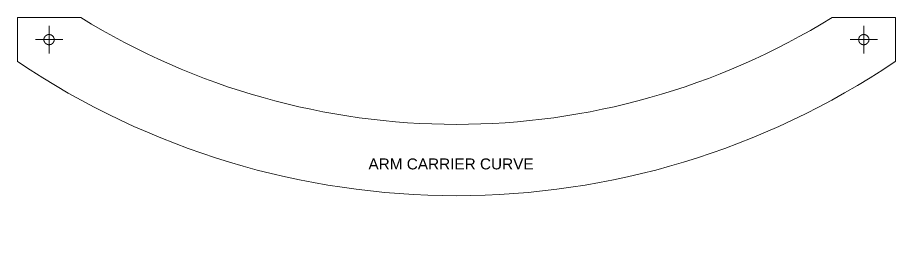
# Model space of a CAD drawing. Header units: millimetres. Extents: x 25 to 576, y 6 to 776.
# Drawn here: x 139.1 to 395.1, y 292.3 to 357.3 of the extents above; entities that cross this region are included whole.
import ezdxf

# ---------------------------------------------------------------- set-up
doc = ezdxf.new("R2010")
doc.units = ezdxf.units.MM
doc.header["$MEASUREMENT"] = 0
doc.layers.get('0').update_dxf_attribs({"linetype": 'CONTINUOUS'})
doc.styles.add('Arial0', font='arial.ttf', dxfattribs={"height": 3.96})

msp = doc.modelspace()

# ---------------------------------------------------------------- linework, layer by layer
at = {"color": 0, "linetype": 'Continuous', "lineweight": 9, "true_color": 0x000007}
for p, q in [((157.56, 357.33), (139.13, 357.33)), ((139.13, 357.33), (139.13, 344.46)), ((395.1, 357.33), (376.65, 357.33)), ((395.1, 344.46), (395.1, 357.33))]:
    msp.add_line(p, q, dxfattribs=at)
at = {"color": 0, "linetype": 'Continuous', "lineweight": 20, "true_color": 0x000007}
for points in [[(148.33, 353.37), (148.33, 354.88)], [(148.33, 350.88), (148.33, 353.37)], [(385.86, 353.37), (385.86, 354.88)], [(385.86, 350.88), (385.86, 353.37)], [(145.83, 350.88), (144.33, 350.88)], [(148.33, 350.88), (145.83, 350.88)], [(148.33, 350.88), (148.33, 348.38)], [(148.33, 350.88), (150.83, 350.88)], [(150.83, 350.88), (152.33, 350.88)], [(383.36, 350.88), (381.87, 350.88)], [(385.86, 350.88), (383.36, 350.88)], [(385.86, 350.88), (385.86, 348.38)], [(385.86, 350.88), (388.36, 350.88)], [(388.36, 350.88), (389.86, 350.88)], [(148.33, 348.38), (148.33, 346.87)], [(385.86, 348.38), (385.86, 346.87)]]:
    msp.add_lwpolyline(points, dxfattribs=at)
at = {"color": 0, "linetype": 'Continuous', "lineweight": 9, "true_color": 0x000007}
for points in [[(148.07, 352.37), (148.07, 352.37), (147.97, 352.37), (147.97, 352.33), (147.9, 352.33), (147.9, 352.3), (147.83, 352.3), (147.83, 352.3), (147.8, 352.3), (147.77, 352.27), (147.73, 352.27), (147.73, 352.27), (147.67, 352.27), (147.67, 352.23), (147.64, 352.23), (147.6, 352.2), (147.6, 352.2), (147.6, 352.2), (147.57, 352.2), (147.54, 352.17), (147.54, 352.17), (147.54, 352.13), (147.5, 352.13), (147.47, 352.13), (147.44, 352.1), (147.44, 352.1), (147.44, 352.07), (147.4, 352.07), (147.37, 352.07), (147.34, 352.03), (147.3, 352.03), (147.3, 352), (147.3, 352), (147.3, 351.97), (147.27, 351.97), (147.27, 351.97), (147.27, 351.94), (147.24, 351.9), (147.2, 351.9), (147.2, 351.9), (147.2, 351.9), (147.2, 351.87), (147.14, 351.84), (147.14, 351.8), (147.14, 351.77), (147.11, 351.77), (147.11, 351.77), (147.07, 351.74), (147.07, 351.67), (147.04, 351.67), (147.04, 351.67), (147.01, 351.64), (147.01, 351.6), (147.01, 351.6), (147.01, 351.6), (146.97, 351.57), (146.97, 351.54), (146.97, 351.54), (146.97, 351.51), (146.94, 351.47), (146.94, 351.44), (146.91, 351.44), (146.91, 351.37), (146.91, 351.37), (146.91, 351.31), (146.87, 351.31), (146.87, 351.24), (146.84, 351.24), (146.84, 351.14), (146.84, 351.14)], [(149.82, 351.14), (149.79, 351.14), (149.79, 351.24), (149.79, 351.24), (149.79, 351.31), (149.75, 351.31), (149.75, 351.37), (149.72, 351.37), (149.72, 351.44), (149.72, 351.44), (149.72, 351.47), (149.69, 351.51), (149.69, 351.54), (149.65, 351.54), (149.65, 351.57), (149.65, 351.6), (149.65, 351.6), (149.62, 351.6), (149.62, 351.64), (149.62, 351.67), (149.62, 351.67), (149.59, 351.67), (149.59, 351.74), (149.55, 351.77), (149.55, 351.77), (149.52, 351.77), (149.49, 351.8), (149.49, 351.84), (149.45, 351.87), (149.45, 351.9), (149.42, 351.9), (149.42, 351.9), (149.42, 351.9), (149.39, 351.94), (149.39, 351.97), (149.39, 351.97), (149.36, 351.97), (149.36, 352), (149.32, 352), (149.32, 352.03), (149.32, 352.03), (149.26, 352.07), (149.26, 352.07), (149.22, 352.07), (149.22, 352.1), (149.19, 352.1), (149.19, 352.13), (149.16, 352.13), (149.12, 352.13), (149.12, 352.17), (149.09, 352.17), (149.09, 352.2), (149.06, 352.2), (149.06, 352.2), (149.02, 352.2), (149.02, 352.23), (148.99, 352.23), (148.96, 352.27), (148.93, 352.27), (148.89, 352.27), (148.89, 352.27), (148.86, 352.3), (148.83, 352.3), (148.83, 352.3), (148.76, 352.3), (148.73, 352.33), (148.69, 352.33), (148.66, 352.37), (148.59, 352.37), (148.56, 352.37), (148.46, 352.37)], [(148.56, 349.39), (148.59, 349.42), (148.66, 349.42), (148.69, 349.42), (148.73, 349.42), (148.76, 349.45), (148.83, 349.45), (148.83, 349.49), (148.86, 349.49), (148.89, 349.49), (148.89, 349.49), (148.93, 349.52), (148.96, 349.52), (148.99, 349.55), (149.02, 349.55), (149.02, 349.55), (149.06, 349.55), (149.06, 349.59), (149.09, 349.59), (149.09, 349.62), (149.12, 349.62), (149.12, 349.62), (149.16, 349.62), (149.19, 349.65), (149.22, 349.65), (149.22, 349.69), (149.26, 349.72), (149.26, 349.72), (149.32, 349.75), (149.32, 349.75), (149.32, 349.79), (149.36, 349.79), (149.36, 349.79), (149.39, 349.82), (149.39, 349.82), (149.39, 349.85), (149.42, 349.85), (149.42, 349.85), (149.42, 349.88), (149.45, 349.88), (149.45, 349.92), (149.49, 349.95), (149.49, 349.95), (149.52, 349.98), (149.55, 349.98), (149.55, 350.02), (149.55, 350.02), (149.59, 350.05), (149.59, 350.08), (149.62, 350.08), (149.62, 350.12), (149.62, 350.15), (149.62, 350.15), (149.65, 350.15), (149.65, 350.18), (149.65, 350.18), (149.65, 350.22), (149.69, 350.25), (149.69, 350.28), (149.72, 350.31), (149.72, 350.31), (149.72, 350.35), (149.72, 350.38), (149.75, 350.38), (149.75, 350.45), (149.79, 350.48), (149.79, 350.51), (149.79, 350.55), (149.79, 350.61), (149.82, 350.65), (149.82, 350.74)], [(149.82, 350.88), (149.85, 350.88), (149.82, 350.91), (149.82, 351.01)], [(385.61, 352.37), (385.61, 352.37), (385.51, 352.37), (385.48, 352.33), (385.45, 352.33), (385.45, 352.3), (385.38, 352.3), (385.38, 352.3), (385.31, 352.3), (385.31, 352.27), (385.28, 352.27), (385.25, 352.27), (385.21, 352.27), (385.18, 352.23), (385.18, 352.23), (385.15, 352.2), (385.15, 352.2), (385.15, 352.2), (385.11, 352.2), (385.08, 352.17), (385.08, 352.17), (385.08, 352.13), (385.02, 352.13), (384.98, 352.1), (384.95, 352.1), (384.95, 352.07), (384.95, 352.07), (384.92, 352.07), (384.88, 352.03), (384.85, 352.03), (384.85, 352), (384.85, 352), (384.85, 351.97), (384.82, 351.97), (384.78, 351.97), (384.78, 351.94), (384.78, 351.9), (384.75, 351.9), (384.75, 351.9), (384.72, 351.9), (384.72, 351.87), (384.72, 351.84), (384.68, 351.84), (384.68, 351.8), (384.65, 351.77), (384.65, 351.77), (384.65, 351.77), (384.62, 351.74), (384.62, 351.74), (384.62, 351.67), (384.59, 351.67), (384.59, 351.67), (384.55, 351.64), (384.55, 351.6), (384.55, 351.6), (384.55, 351.6), (384.52, 351.57), (384.52, 351.54), (384.49, 351.54), (384.49, 351.51), (384.49, 351.47), (384.49, 351.44), (384.45, 351.44), (384.45, 351.37), (384.42, 351.37), (384.42, 351.31), (384.42, 351.31), (384.42, 351.24), (384.39, 351.24), (384.39, 351.14), (384.39, 351.14)], [(387.36, 351.14), (387.33, 351.14), (387.33, 351.24), (387.3, 351.24), (387.3, 351.31), (387.3, 351.31), (387.3, 351.37), (387.26, 351.37), (387.26, 351.44), (387.26, 351.44), (387.26, 351.47), (387.23, 351.51), (387.23, 351.54), (387.2, 351.54), (387.2, 351.57), (387.2, 351.6), (387.2, 351.6), (387.17, 351.6), (387.17, 351.64), (387.13, 351.67), (387.13, 351.67), (387.13, 351.67), (387.13, 351.74), (387.07, 351.77), (387.07, 351.77), (387.07, 351.77), (387.03, 351.8), (387.03, 351.84), (387, 351.87), (387, 351.9), (386.97, 351.9), (386.97, 351.9), (386.97, 351.9), (386.93, 351.94), (386.93, 351.97), (386.9, 351.97), (386.9, 351.97), (386.9, 352), (386.87, 352), (386.87, 352.03), (386.83, 352.03), (386.83, 352.03), (386.8, 352.07), (386.77, 352.07), (386.77, 352.07), (386.77, 352.1), (386.74, 352.1), (386.74, 352.13), (386.7, 352.13), (386.67, 352.13), (386.67, 352.17), (386.64, 352.17), (386.6, 352.2), (386.6, 352.2), (386.6, 352.2), (386.57, 352.2), (386.54, 352.23), (386.54, 352.23), (386.5, 352.27), (386.47, 352.27), (386.44, 352.27), (386.44, 352.27), (386.4, 352.3), (386.37, 352.3), (386.37, 352.3), (386.31, 352.3), (386.27, 352.33), (386.24, 352.33), (386.21, 352.37), (386.14, 352.37), (386.11, 352.37), (386.01, 352.37)], [(386.11, 349.39), (386.14, 349.42), (386.21, 349.42), (386.24, 349.42), (386.27, 349.42), (386.31, 349.45), (386.37, 349.45), (386.37, 349.49), (386.4, 349.49), (386.44, 349.49), (386.44, 349.49), (386.47, 349.52), (386.5, 349.52), (386.54, 349.55), (386.54, 349.55), (386.57, 349.55), (386.6, 349.55), (386.6, 349.59), (386.6, 349.59), (386.64, 349.62), (386.67, 349.62), (386.67, 349.62), (386.7, 349.62), (386.74, 349.65), (386.74, 349.65), (386.77, 349.65), (386.77, 349.69), (386.77, 349.72), (386.8, 349.72), (386.83, 349.72), (386.83, 349.75), (386.87, 349.75), (386.87, 349.79), (386.9, 349.79), (386.9, 349.79), (386.9, 349.82), (386.93, 349.82), (386.93, 349.85), (386.97, 349.85), (386.97, 349.85), (386.97, 349.88), (387, 349.88), (387, 349.92), (387.03, 349.95), (387.03, 349.95), (387.07, 349.98), (387.07, 349.98), (387.07, 350.02), (387.1, 350.02), (387.13, 350.05), (387.13, 350.08), (387.13, 350.08), (387.13, 350.12), (387.17, 350.15), (387.17, 350.15), (387.2, 350.15), (387.2, 350.18), (387.2, 350.18), (387.2, 350.22), (387.23, 350.25), (387.23, 350.28), (387.26, 350.31), (387.26, 350.31), (387.26, 350.35), (387.26, 350.38), (387.3, 350.38), (387.3, 350.45), (387.3, 350.48), (387.3, 350.51), (387.33, 350.55), (387.33, 350.61), (387.36, 350.65), (387.36, 350.74)], [(387.36, 350.88), (387.36, 350.88), (387.36, 350.91), (387.36, 351.01)], [(146.84, 350.65), (146.84, 350.61), (146.84, 350.55), (146.87, 350.51), (146.87, 350.48), (146.91, 350.45), (146.91, 350.38), (146.91, 350.38), (146.91, 350.35), (146.94, 350.31), (146.94, 350.31), (146.97, 350.28), (146.97, 350.25), (146.97, 350.22), (146.97, 350.18), (147.01, 350.18), (147.01, 350.15), (147.01, 350.15), (147.01, 350.15), (147.04, 350.12), (147.04, 350.08), (147.07, 350.08), (147.07, 350.05), (147.07, 350.02), (147.11, 350.02), (147.11, 349.98), (147.14, 349.98), (147.14, 349.95), (147.14, 349.95), (147.2, 349.92), (147.2, 349.88), (147.2, 349.88), (147.2, 349.85), (147.24, 349.85), (147.27, 349.85), (147.27, 349.82), (147.27, 349.82), (147.3, 349.79), (147.3, 349.79), (147.3, 349.79), (147.3, 349.75), (147.34, 349.75), (147.37, 349.72), (147.4, 349.72), (147.44, 349.69), (147.44, 349.65), (147.44, 349.65), (147.47, 349.65), (147.5, 349.62), (147.54, 349.62), (147.54, 349.62), (147.54, 349.62), (147.57, 349.59), (147.6, 349.59), (147.6, 349.55), (147.6, 349.55), (147.64, 349.55), (147.67, 349.55), (147.67, 349.52), (147.73, 349.52), (147.73, 349.49), (147.77, 349.49), (147.8, 349.49), (147.83, 349.49), (147.83, 349.45), (147.9, 349.45), (147.9, 349.42), (147.97, 349.42), (147.97, 349.42), (148.07, 349.42), (148.07, 349.39)], [(148.2, 349.39), (148.33, 349.39), (148.33, 349.39), (148.33, 349.39)], [(384.39, 350.65), (384.39, 350.61), (384.39, 350.55), (384.42, 350.51), (384.42, 350.48), (384.42, 350.45), (384.42, 350.38), (384.45, 350.38), (384.45, 350.35), (384.49, 350.31), (384.49, 350.31), (384.49, 350.28), (384.49, 350.25), (384.52, 350.22), (384.52, 350.18), (384.55, 350.18), (384.55, 350.15), (384.55, 350.15), (384.55, 350.15), (384.59, 350.12), (384.59, 350.08), (384.62, 350.08), (384.62, 350.05), (384.62, 350.02), (384.65, 350.02), (384.65, 349.98), (384.65, 349.98), (384.68, 349.95), (384.68, 349.95), (384.72, 349.92), (384.72, 349.92), (384.72, 349.88), (384.75, 349.88), (384.75, 349.85), (384.78, 349.85), (384.78, 349.85), (384.78, 349.82), (384.82, 349.82), (384.85, 349.79), (384.85, 349.79), (384.85, 349.79), (384.85, 349.75), (384.88, 349.75), (384.92, 349.72), (384.95, 349.72), (384.95, 349.69), (384.95, 349.65), (384.98, 349.65), (385.02, 349.65), (385.02, 349.62), (385.08, 349.62), (385.08, 349.62), (385.08, 349.62), (385.11, 349.59), (385.15, 349.59), (385.15, 349.55), (385.15, 349.55), (385.18, 349.55), (385.18, 349.55), (385.21, 349.52), (385.25, 349.52), (385.28, 349.49), (385.31, 349.49), (385.31, 349.49), (385.38, 349.49), (385.38, 349.45), (385.45, 349.45), (385.45, 349.42), (385.48, 349.42), (385.51, 349.42), (385.61, 349.42), (385.61, 349.39)], [(385.74, 349.39), (385.84, 349.39), (385.88, 349.39), (385.88, 349.39)]]:
    msp.add_lwpolyline(points, dxfattribs=at)
for points in [[(376.65, 357.33), (309.36, 315.78), (224.81, 315.78), (157.56, 357.33)], [(146.84, 351.14), (146.84, 351.04), (146.84, 350.98), (146.84, 350.88)], [(146.84, 350.88), (146.84, 350.81), (146.84, 350.71), (146.84, 350.65)], [(149.82, 351.01), (149.82, 351.04), (149.82, 351.08), (149.82, 351.14)], [(149.82, 350.74), (149.82, 350.78), (149.82, 350.84), (149.82, 350.88)], [(384.39, 351.14), (384.39, 351.04), (384.39, 350.98), (384.39, 350.88)], [(384.39, 350.88), (384.39, 350.81), (384.39, 350.71), (384.39, 350.65)], [(387.36, 351.01), (387.36, 351.04), (387.36, 351.08), (387.36, 351.14)], [(387.36, 350.74), (387.36, 350.78), (387.36, 350.84), (387.36, 350.88)], [(148.07, 349.39), (148.13, 349.39), (148.16, 349.39), (148.2, 349.39)], [(148.33, 349.39), (148.4, 349.39), (148.5, 349.39), (148.56, 349.39)], [(385.61, 349.39), (385.68, 349.39), (385.71, 349.39), (385.74, 349.39)], [(385.88, 349.39), (385.94, 349.39), (386.04, 349.39), (386.11, 349.39)], [(139.13, 344.46), (216.57, 292.33), (317.67, 292.29), (395.07, 344.49)]]:
    msp.add_open_spline(points, degree=3, dxfattribs=at)
for points in [[(148.46, 352.37), (148.43, 352.37), (148.36, 352.37), (148.33, 352.37), (148.33, 352.37), (148.26, 352.37), (148.16, 352.37), (148.07, 352.37)], [(386.01, 352.37), (385.97, 352.37), (385.91, 352.37), (385.88, 352.37), (385.88, 352.37), (385.78, 352.37), (385.71, 352.37), (385.61, 352.37)]]:
    msp.add_open_spline(points, degree=3, knots=[0, 0, 0, 0, 0.125, 0.125, 0.125, 0.125, 1, 1, 1, 1], dxfattribs=at)

# ---------------------------------------------------------------- texts
at = {"color": 0, "true_color": 0x000007, "style": 'Arial0'}
msp.add_text('ARM CARRIER CURVE', height=3.1981, dxfattribs=at).set_placement((241.45, 313.02))

doc.saveas('drawing.dxf')
